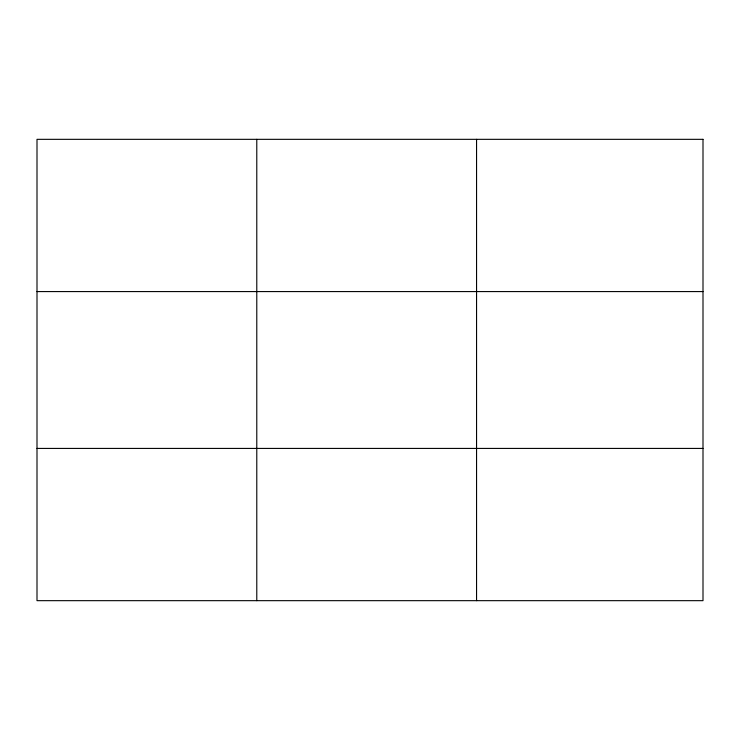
<?xml version="1.0" encoding="UTF-8"?>
<svg xmlns="http://www.w3.org/2000/svg" width="740" height="740" viewBox="0 0 740 740"><rect width="100%" height="100%" fill="white"/><g stroke="black" fill="none" stroke-linecap="round" stroke-linejoin="round"><path stroke-width="1.11" d="M256.78 600.667L256.78 139.333M476.56 600.667L476.56 139.333M37 291.579L703 291.579M37 448.421L703 448.421M703 139.333L703 600.667L37 600.667L37 139.333L703 139.333"/></g></svg>
